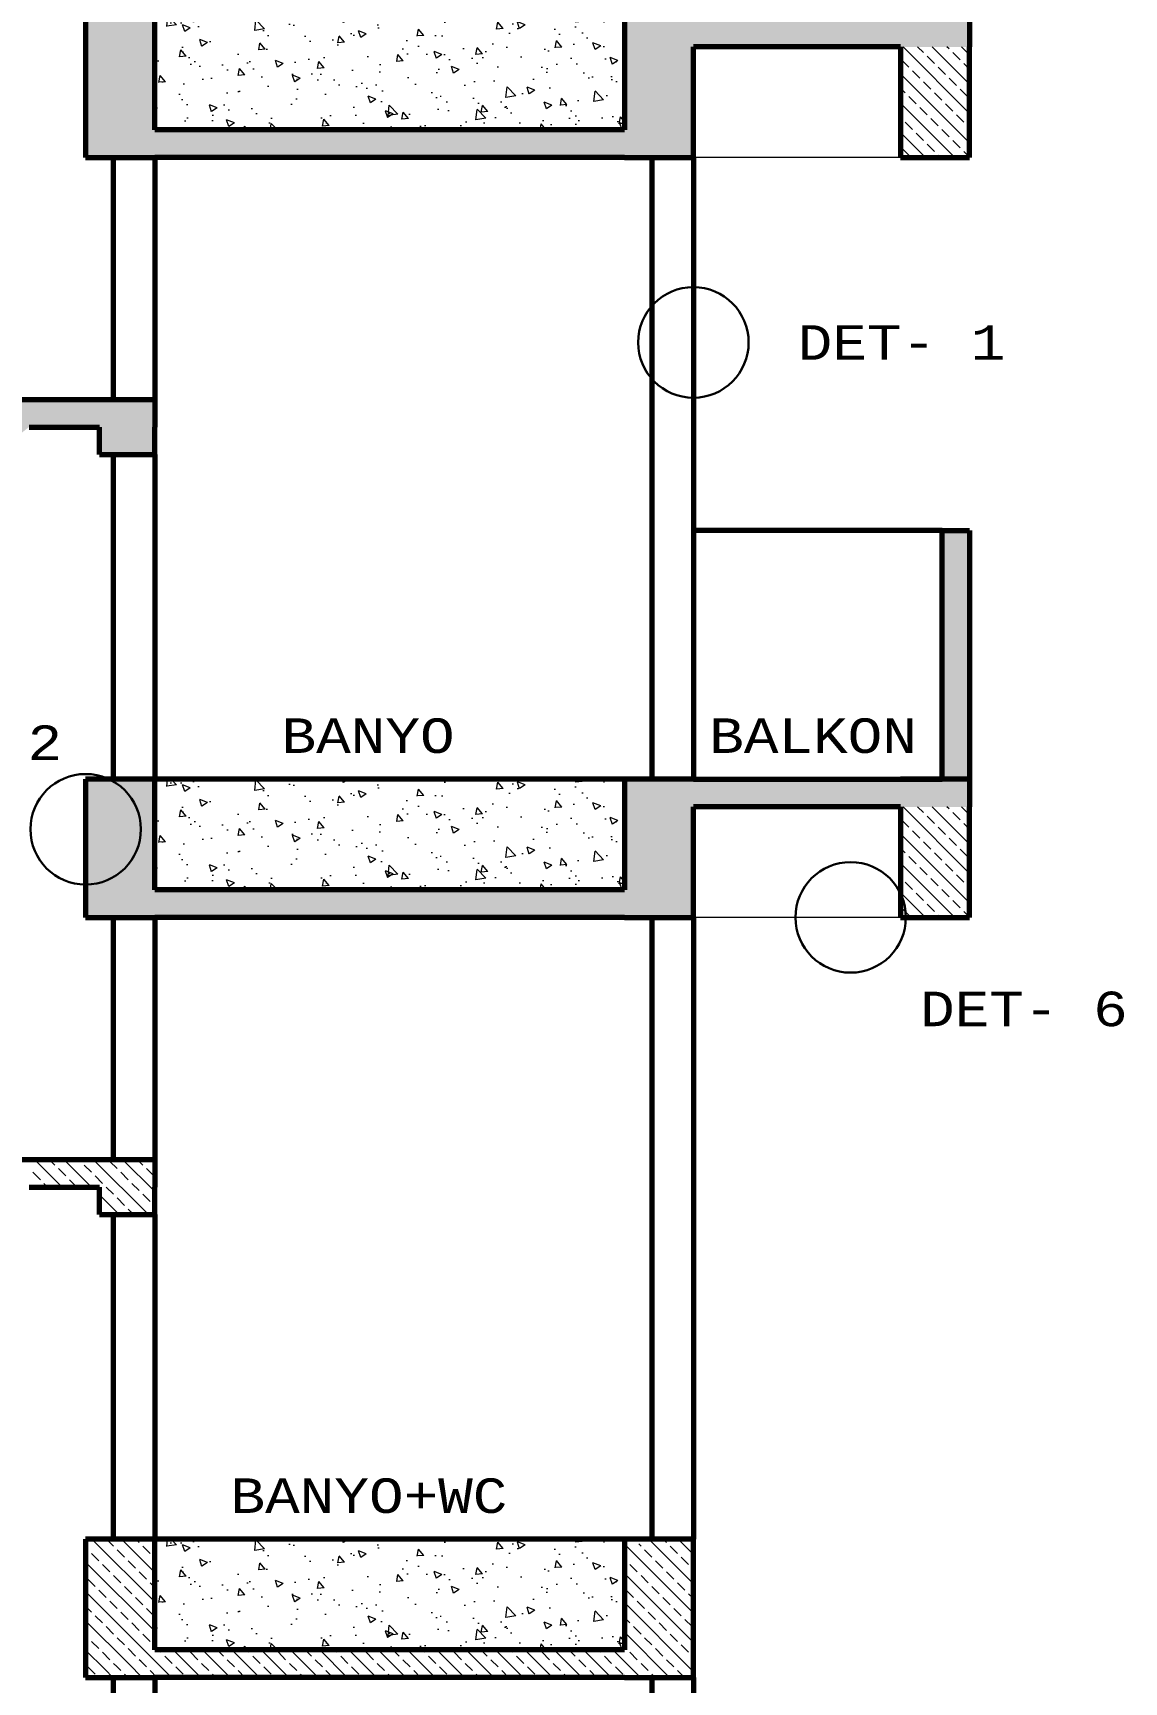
# Model space of a CAD drawing. Header units: millimetres. Extents: x 35860 to 71103, y -11298 to -8385.
# Drawn here: x 39444.6 to 39543.4, y -9574.6 to -9425.5 of the extents above; entities that cross this region are included whole.
import ezdxf
from ezdxf.enums import TextEntityAlignment as Align

# ---------------------------------------------------------------- set-up
doc = ezdxf.new("R2010")
doc.units = ezdxf.units.MM
doc.header["$MEASUREMENT"] = 0
doc.layers.get('0').update_dxf_attribs({"lineweight": 15})
for name, color, linetype, lineweight in [('02', 2, 'Continuous', 20), ('03_Yazı', 1, 'Continuous', 30), ('07', 3, 'Continuous', 70)]:
    doc.layers.add(name, color=color, linetype=linetype, lineweight=lineweight)
doc.styles.add('C', font='')
doc.styles.get('C').set_extended_font_data('Courier New Tur')

# ---------------------------------------------------------------- blocks, each defined once
blk = doc.blocks.new('DET_NO')
at = {"layer": '03_Yazı'}
blk.add_circle((0, 0), 20, dxfattribs=at)
at = {"layer": '03_Yazı', "style": 'C'}
blk.add_attdef('DET-1', text='', height=12.5, dxfattribs=at).set_placement((-30, 0), align=Align.MIDDLE_RIGHT)

msp = doc.modelspace()

# ---------------------------------------------------------------- hatches: boundary and pattern name
h = msp.add_hatch()
h.set_pattern_fill('ANSI33', color=256, scale=7.5, style=0)
h.set_pattern_definition([(135, (52505.0171, -6929.5944), (1.32582521, 1.32582521), []), (135, (52503.6913, -6929.5944), (1.32582521, 1.32582521), [0.9375, -0.46875])])
h.paths.add_polyline_path([(39358.16, -9357.98), (39285.66, -9357.98), (39285.66, -9367.98), (39279.41, -9367.98), (39279.41, -9357.98), (39254.41, -9357.98), (39254.41, -9332.98), (39256.91, -9332.98), (39256.91, -9355.48), (39279.41, -9355.48), (39389.41, -9355.48), (39389.41, -9351.18), (39395.66, -9351.18), (39395.66, -9346.89), (39401.91, -9346.89), (39401.91, -9342.59), (39408.16, -9342.59), (39408.16, -9338.3), (39414.41, -9338.3), (39414.41, -9334), (39420.66, -9334), (39420.66, -9329.71), (39426.91, -9329.71), (39426.91, -9325.41), (39433.16, -9325.41), (39438.87, -9325.41), (39438.87, -9321.12), (39455.66, -9321.12), (39455.66, -9323.62), (39455.66, -9326.12), (39450.66, -9326.12), (39450.66, -9323.62), (39444.29, -9323.62), (39438.87, -9327.91), (39433.16, -9327.91), (39389.71, -9357.98), (39364.41, -9357.98), (39364.41, -9367.98), (39358.16, -9367.98)])
h.paths.add_polyline_path([(39449.41, -9289.23), (39449.41, -9286.73), (39455.66, -9286.73), (39499.41, -9286.73), (39499.41, -9274.23), (39504.41, -9274.23), (39541.91, -9274.23), (39541.91, -9276.73), (39504.41, -9276.73), (39504.41, -9286.73), (39504.41, -9299.23), (39498.16, -9299.23), (39498.16, -9289.23), (39455.66, -9289.23), (39455.66, -9299.23), (39449.41, -9299.23)])
h.paths.add_polyline_path([(39449.41, -9357.98), (39449.41, -9355.48), (39455.66, -9355.48), (39455.66, -9365.48), (39498.16, -9365.48), (39498.16, -9355.48), (39504.41, -9355.48), (39526.91, -9355.48), (39526.91, -9332.98), (39529.41, -9332.98), (39529.41, -9357.98), (39504.41, -9357.98), (39504.41, -9367.98), (39498.16, -9367.98), (39455.66, -9367.98), (39449.41, -9367.98)])
h.paths.add_polyline_path([(39450.66, -9392.37), (39444.29, -9392.37), (39438.87, -9396.66), (39433.16, -9396.66), (39389.71, -9426.73), (39364.41, -9426.73), (39364.41, -9436.73), (39358.16, -9436.73), (39358.16, -9426.73), (39285.66, -9426.73), (39285.66, -9436.73), (39279.41, -9436.73), (39279.41, -9426.73), (39254.41, -9426.73), (39254.41, -9401.73), (39256.91, -9401.73), (39256.91, -9424.23), (39279.41, -9424.23), (39389.41, -9424.23), (39389.41, -9419.93), (39395.66, -9419.93), (39395.66, -9415.64), (39401.91, -9415.64), (39401.91, -9411.34), (39408.16, -9411.34), (39408.16, -9407.05), (39414.41, -9407.05), (39414.41, -9402.75), (39420.66, -9402.75), (39420.66, -9398.46), (39426.91, -9398.46), (39426.91, -9394.16), (39433.16, -9394.16), (39438.87, -9394.16), (39438.87, -9389.87), (39455.66, -9389.87), (39455.66, -9392.37), (39455.66, -9394.87), (39450.66, -9394.87)])
h.paths.add_polyline_path([(39449.41, -9426.73), (39449.41, -9424.23), (39455.66, -9424.23), (39455.66, -9434.23), (39498.16, -9434.23), (39498.16, -9424.23), (39504.41, -9424.23), (39526.91, -9424.23), (39526.91, -9401.73), (39529.41, -9401.73), (39529.41, -9426.73), (39504.41, -9426.73), (39504.41, -9436.73), (39498.16, -9436.73), (39455.66, -9436.73), (39449.41, -9436.73)])
h.paths.add_polyline_path([(39438.87, -9458.62), (39455.66, -9458.62), (39455.66, -9461.12), (39455.66, -9463.62), (39450.66, -9463.62), (39450.66, -9461.12), (39444.29, -9461.12), (39438.87, -9465.41), (39433.16, -9465.41), (39389.71, -9495.48), (39364.41, -9495.48), (39364.41, -9505.48), (39358.16, -9505.48), (39358.16, -9495.48), (39285.66, -9495.48), (39285.66, -9505.48), (39279.41, -9505.48), (39279.41, -9495.48), (39254.41, -9495.48), (39254.41, -9470.48), (39256.91, -9470.48), (39256.91, -9492.98), (39279.41, -9492.98), (39389.41, -9492.98), (39389.41, -9488.68), (39395.66, -9488.68), (39395.66, -9484.39), (39401.91, -9484.39), (39401.91, -9480.09), (39408.16, -9480.09), (39408.16, -9475.8), (39414.41, -9475.8), (39414.41, -9471.5), (39420.66, -9471.5), (39420.66, -9467.21), (39426.91, -9467.21), (39426.91, -9462.91), (39433.16, -9462.91), (39438.87, -9462.91)])
h.paths.add_polyline_path([(39449.41, -9495.48), (39449.41, -9492.98), (39455.66, -9492.98), (39455.66, -9502.98), (39498.16, -9502.98), (39498.16, -9492.98), (39504.41, -9492.98), (39526.91, -9492.98), (39526.91, -9470.48), (39529.41, -9470.48), (39529.41, -9495.48), (39504.41, -9495.48), (39504.41, -9505.48), (39498.16, -9505.48), (39455.66, -9505.48), (39449.41, -9505.48)])
h = msp.add_hatch()
h.set_pattern_fill('AR-CONC', color=256, style=0)
h.set_pattern_definition([(130, (51691.801, -6958.6043), (-7.1726018, -0.6275213), [0.75, -8.25]), (185, (51691.801, -6958.604), (1.3875133, 7.5219213), [0.6, -6.6]), (79.5486, (51691.203, -6958.6566), (-5.785094, 6.8943954), [0.637402, -7.011421]), (133.8158, (51691.801, -6956.604), (-10.6724105, -1.65519), [1.125, -12.375]), (83.3644, (51690.912, -6956.742), (-9.346627, 9.741179), [0.956103, -10.51713]), (188.8158, (51691.801, -6956.604), (-9.346619, 9.741186), [0.9, -9.9]), (159, (51690.801, -6957.1043), (-5.9690705, -4.026189), [0.75, -8.25]), (214, (51690.801, -6957.104), (-2.4331533, 7.2515005), [0.6, -6.6]), (108.5486, (51690.3035, -6957.44), (-8.4022263, 3.225305), [0.637402, -7.011421]), (142.5, (51691.801, -6958.6043), (-0.12159855, 3.32893854), [0, -6.52, 0, -6.7, 0, -6.625]), (172.5, (51691.801, -6958.6043), (-2.6306954, 3.9441171), [0, -3.82, 0, -6.37, 0, -2.525]), (212.5, (51694.031, -6958.6043), (-5.33822436, -0.2255487), [0, -2.5, 0, -7.8, 0, -10.35]), (222.5, (51695.031, -6958.6043), (-5.8318617, 1.0010498), [0, -3.25, 0, -5.18, 0, -7.35])])
h.paths.add_polyline_path([(39455.66, -9355.48), (39498.16, -9355.48), (39498.16, -9365.48), (39455.66, -9365.48)])
h.paths.add_polyline_path([(39455.66, -9424.23), (39498.16, -9424.23), (39498.16, -9434.23), (39455.66, -9434.23)])
h = msp.add_hatch()
h.set_pattern_fill('AR-CONC', color=256, style=0)
h.set_pattern_definition([(130, (51691.801, -7027.3543), (-7.1726018, -0.6275213), [0.75, -8.25]), (185, (51691.801, -7027.354), (1.3875133, 7.5219213), [0.6, -6.6]), (79.5486, (51691.203, -7027.4066), (-5.785094, 6.8943954), [0.637402, -7.011421]), (133.8158, (51691.801, -7025.354), (-10.6724105, -1.65519), [1.125, -12.375]), (83.3644, (51690.912, -7025.492), (-9.346627, 9.741179), [0.956103, -10.51713]), (188.8158, (51691.801, -7025.354), (-9.346619, 9.741186), [0.9, -9.9]), (159, (51690.801, -7025.8543), (-5.9690705, -4.026189), [0.75, -8.25]), (214, (51690.801, -7025.854), (-2.4331533, 7.2515005), [0.6, -6.6]), (108.5486, (51690.3035, -7026.19), (-8.4022263, 3.225305), [0.637402, -7.011421]), (142.5, (51691.801, -7027.3543), (-0.12159855, 3.32893854), [0, -6.52, 0, -6.7, 0, -6.625]), (172.5, (51691.801, -7027.3543), (-2.6306954, 3.9441171), [0, -3.82, 0, -6.37, 0, -2.525]), (212.5, (51694.031, -7027.3543), (-5.33822436, -0.2255487), [0, -2.5, 0, -7.8, 0, -10.35]), (222.5, (51695.031, -7027.3543), (-5.8318617, 1.0010498), [0, -3.25, 0, -5.18, 0, -7.35])])
h.paths.add_polyline_path([(39455.66, -9424.23), (39498.16, -9424.23), (39498.16, -9434.23), (39455.66, -9434.23)])
h.paths.add_polyline_path([(39455.66, -9492.98), (39498.16, -9492.98), (39498.16, -9502.98), (39455.66, -9502.98)])
h = msp.add_hatch()
h.set_pattern_fill('ANSI33', color=256, scale=7.5, style=0)
h.set_pattern_definition([(135, (52662.8301, -6998.3444), (1.32582521, 1.32582521), []), (135, (52661.5043, -6998.3444), (1.32582521, 1.32582521), [0.9375, -0.46875])])
h.paths.add_polyline_path([(39523.16, -9426.73), (39529.41, -9426.73), (39529.41, -9436.73), (39523.16, -9436.73)])
h = msp.add_hatch()
h.set_pattern_fill('AR-CONC', color=256, style=0)
h.set_pattern_definition([(130, (51691.801, -7096.1043), (-7.1726018, -0.6275213), [0.75, -8.25]), (185, (51691.801, -7096.104), (1.3875133, 7.5219213), [0.6, -6.6]), (79.5486, (51691.203, -7096.1566), (-5.785094, 6.8943954), [0.637402, -7.011421]), (133.8158, (51691.801, -7094.104), (-10.6724105, -1.65519), [1.125, -12.375]), (83.3644, (51690.912, -7094.242), (-9.346627, 9.741179), [0.956103, -10.51713]), (188.8158, (51691.801, -7094.104), (-9.346619, 9.741186), [0.9, -9.9]), (159, (51690.801, -7094.6043), (-5.9690705, -4.026189), [0.75, -8.25]), (214, (51690.801, -7094.604), (-2.4331533, 7.2515005), [0.6, -6.6]), (108.5486, (51690.3035, -7094.94), (-8.4022263, 3.225305), [0.637402, -7.011421]), (142.5, (51691.801, -7096.1043), (-0.12159855, 3.32893854), [0, -6.52, 0, -6.7, 0, -6.625]), (172.5, (51691.801, -7096.1043), (-2.6306954, 3.9441171), [0, -3.82, 0, -6.37, 0, -2.525]), (212.5, (51694.031, -7096.1043), (-5.33822436, -0.2255487), [0, -2.5, 0, -7.8, 0, -10.35]), (222.5, (51695.031, -7096.1043), (-5.8318617, 1.0010498), [0, -3.25, 0, -5.18, 0, -7.35])])
h.paths.add_polyline_path([(39455.66, -9492.98), (39498.16, -9492.98), (39498.16, -9502.98), (39455.66, -9502.98)])
h.paths.add_polyline_path([(39455.66, -9561.73), (39498.16, -9561.73), (39498.16, -9571.73), (39455.66, -9571.73)])
h = msp.add_hatch()
h.set_pattern_fill('ANSI33', color=256, scale=7.5, style=0)
h.set_pattern_definition([(135, (52662.8301, -7067.0944), (1.32582521, 1.32582521), []), (135, (52661.5043, -7067.0944), (1.32582521, 1.32582521), [0.9375, -0.46875])])
h.paths.add_polyline_path([(39523.16, -9495.48), (39529.41, -9495.48), (39529.41, -9505.48), (39523.16, -9505.48)])
h = msp.add_hatch()
h.set_pattern_fill('AR-CONC', color=256, style=0)
h.set_pattern_definition([(130, (51691.801, -7164.8543), (-7.1726018, -0.6275213), [0.75, -8.25]), (185, (51691.801, -7164.854), (1.3875133, 7.5219213), [0.6, -6.6]), (79.5486, (51691.203, -7164.9066), (-5.785094, 6.8943954), [0.637402, -7.011421]), (133.8158, (51691.801, -7162.854), (-10.6724105, -1.65519), [1.125, -12.375]), (83.3644, (51690.912, -7162.992), (-9.346627, 9.741179), [0.956103, -10.51713]), (188.8158, (51691.801, -7162.854), (-9.346619, 9.741186), [0.9, -9.9]), (159, (51690.801, -7163.3543), (-5.9690705, -4.026189), [0.75, -8.25]), (214, (51690.801, -7163.354), (-2.4331533, 7.2515005), [0.6, -6.6]), (108.5486, (51690.3035, -7163.69), (-8.4022263, 3.225305), [0.637402, -7.011421]), (142.5, (51691.801, -7164.8543), (-0.12159855, 3.32893854), [0, -6.52, 0, -6.7, 0, -6.625]), (172.5, (51691.801, -7164.8543), (-2.6306954, 3.9441171), [0, -3.82, 0, -6.37, 0, -2.525]), (212.5, (51694.031, -7164.8543), (-5.33822436, -0.2255487), [0, -2.5, 0, -7.8, 0, -10.35]), (222.5, (51695.031, -7164.8543), (-5.8318617, 1.0010498), [0, -3.25, 0, -5.18, 0, -7.35])])
h.paths.add_polyline_path([(39455.66, -9561.73), (39455.66, -9571.73), (39498.16, -9571.73), (39498.16, -9561.73)])
h.paths.add_polyline_path([(39498.16, -9640.48), (39498.16, -9630.48), (39455.66, -9630.48), (39455.66, -9640.48)])

# ---------------------------------------------------------------- linework, layer by layer
for p, q in [((39447.29, -9529.87), (39444.79, -9527.37)), ((39446.63, -9527.88), (39446.12, -9527.37)), ((39449.94, -9529.87), (39447.44, -9527.37)), ((39448.95, -9527.55), (39448.77, -9527.37)), ((39455.1, -9532.37), (39450.1, -9527.37)), ((39452.27, -9528.21), (39451.6, -9527.55)), ((39455.66, -9530.28), (39452.75, -9527.37)), ((39454.59, -9527.88), (39454.07, -9527.37)), ((39455.66, -9527.63), (39455.4, -9527.37)), ((39445.31, -9529.21), (39444.64, -9528.54)), ((39447.63, -9528.87), (39446.96, -9528.21)), ((39449.95, -9528.54), (39449.28, -9527.88)), ((39450.94, -9529.54), (39450.28, -9528.87)), ((39453.26, -9529.21), (39452.6, -9528.54)), ((39455.58, -9528.87), (39454.92, -9528.21)), ((39445.97, -9529.87), (39445.64, -9529.54)), ((39448.62, -9529.87), (39447.96, -9529.21)), ((39452.44, -9532.37), (39450.66, -9530.58)), ((39451.94, -9530.53), (39451.27, -9529.87)), ((39454.26, -9530.2), (39453.59, -9529.54)), ((39455.25, -9531.19), (39454.59, -9530.53)), ((39452.93, -9531.53), (39452.27, -9530.86)), ((39453.77, -9532.37), (39453.26, -9531.86)), ((39455.66, -9531.6), (39455.58, -9531.53)), ((39451.12, -9532.37), (39450.94, -9532.19)), ((39455.66, -9567.4), (39449.98, -9561.73)), ((39451.94, -9562.35), (39451.31, -9561.73)), ((39455.66, -9564.75), (39452.64, -9561.73)), ((39454.26, -9562.02), (39453.96, -9561.73)), ((39455.66, -9562.1), (39455.29, -9561.73)), ((39504.41, -9565.77), (39500.53, -9561.89)), ((39501.99, -9562.02), (39501.69, -9561.73)), ((39504.41, -9563.12), (39503.02, -9561.73)), ((39449.62, -9562.68), (39449.41, -9562.48)), ((39450.61, -9563.68), (39449.95, -9563.01)), ((39452.93, -9563.35), (39452.27, -9562.68)), ((39455.25, -9563.01), (39454.59, -9562.35)), ((39455.66, -9563.42), (39455.58, -9563.35)), ((39504.41, -9568.42), (39498.38, -9562.4)), ((39499.67, -9562.35), (39499.46, -9562.14)), ((39500.66, -9563.35), (39500, -9562.68)), ((39502.98, -9563.01), (39502.32, -9562.35)), ((39503.98, -9564.01), (39503.31, -9563.35)), ((39455.66, -9570.05), (39449.41, -9563.8)), ((39451.6, -9564.67), (39450.94, -9564.01)), ((39453.93, -9564.34), (39453.26, -9563.68)), ((39454.92, -9565.33), (39454.26, -9564.67)), ((39498.34, -9563.68), (39498.16, -9563.5)), ((39504.41, -9571.07), (39498.16, -9564.82)), ((39499.33, -9564.67), (39498.67, -9564.01)), ((39501.65, -9564.34), (39500.99, -9563.68)), ((39502.65, -9565.33), (39501.99, -9564.67)), ((39504.41, -9564.44), (39504.31, -9564.34)), ((39450.28, -9566), (39449.62, -9565.33)), ((39451.27, -9566.99), (39450.61, -9566.33)), ((39452.6, -9565.67), (39451.94, -9565)), ((39453.59, -9566.66), (39452.93, -9566)), ((39455.66, -9566.07), (39455.25, -9565.67)), ((39499, -9566.99), (39498.34, -9566.33)), ((39500.33, -9565.67), (39499.67, -9565)), ((39501.32, -9566.66), (39500.66, -9566)), ((39503.64, -9566.33), (39502.98, -9565.67)), ((39455.46, -9572.51), (39449.41, -9566.45)), ((39449.95, -9568.32), (39449.41, -9567.78)), ((39452.27, -9567.99), (39451.6, -9567.32)), ((39454.59, -9567.66), (39453.93, -9566.99)), ((39504.41, -9573.72), (39498.16, -9567.47)), ((39500, -9567.99), (39499.33, -9567.32)), ((39502.32, -9567.66), (39501.65, -9566.99)), ((39504.41, -9567.09), (39503.98, -9566.66)), ((39453.32, -9573.01), (39449.41, -9569.11)), ((39450.94, -9569.31), (39450.28, -9568.65)), ((39453.26, -9568.98), (39452.6, -9568.32)), ((39454.26, -9569.98), (39453.59, -9569.31)), ((39455.58, -9568.65), (39454.92, -9567.99)), ((39498.67, -9569.31), (39498.16, -9568.8)), ((39500.99, -9568.98), (39500.33, -9568.32)), ((39501.99, -9569.98), (39501.32, -9569.31)), ((39503.31, -9568.65), (39502.65, -9567.99)), ((39504.31, -9569.64), (39503.64, -9568.98)), ((39449.62, -9570.64), (39449.41, -9570.43)), ((39451.94, -9570.31), (39451.27, -9569.64)), ((39452.93, -9571.3), (39452.27, -9570.64)), ((39455.25, -9570.97), (39454.59, -9570.31)), ((39502.26, -9574.23), (39498.16, -9570.13)), ((39499.67, -9570.31), (39499, -9569.64)), ((39500.66, -9571.3), (39500, -9570.64)), ((39502.98, -9570.97), (39502.32, -9570.31)), ((39451.17, -9573.52), (39449.41, -9571.76)), ((39450.61, -9571.63), (39449.95, -9570.97)), ((39451.6, -9572.63), (39450.94, -9571.96)), ((39453.93, -9572.3), (39453.26, -9571.63)), ((39455.66, -9571.38), (39455.58, -9571.3)), ((39456.25, -9571.96), (39456.01, -9571.73)), ((39457.24, -9572.96), (39456.58, -9572.3)), ((39457.61, -9572), (39457.33, -9571.73)), ((39459.83, -9574.23), (39457.61, -9572)), ((39459.56, -9572.63), (39458.9, -9571.96)), ((39462.48, -9574.23), (39459.98, -9571.73)), ((39461.88, -9572.3), (39461.31, -9571.73)), ((39465.14, -9574.23), (39462.64, -9571.73)), ((39464.2, -9571.96), (39463.96, -9571.73)), ((39465.19, -9572.96), (39464.53, -9572.3)), ((39467.79, -9574.23), (39465.29, -9571.73)), ((39467.51, -9572.63), (39466.85, -9571.96)), ((39470.44, -9574.23), (39467.94, -9571.73)), ((39469.84, -9572.3), (39469.27, -9571.73)), ((39473.09, -9574.23), (39470.59, -9571.73)), ((39472.16, -9571.96), (39471.92, -9571.73)), ((39473.15, -9572.96), (39472.49, -9572.3)), ((39475.74, -9574.23), (39473.24, -9571.73)), ((39475.47, -9572.63), (39474.81, -9571.96)), ((39478.39, -9574.23), (39475.89, -9571.73)), ((39477.79, -9572.3), (39477.22, -9571.73)), ((39481.05, -9574.23), (39478.55, -9571.73)), ((39480.11, -9571.96), (39479.87, -9571.73)), ((39481.1, -9572.96), (39480.44, -9572.3)), ((39483.7, -9574.23), (39481.2, -9571.73)), ((39483.42, -9572.63), (39482.76, -9571.96)), ((39486.35, -9574.23), (39483.85, -9571.73)), ((39485.74, -9572.3), (39485.18, -9571.73)), ((39489, -9574.23), (39486.5, -9571.73)), ((39488.07, -9571.96), (39487.83, -9571.73)), ((39489.06, -9572.96), (39488.4, -9572.3)), ((39491.65, -9574.23), (39489.15, -9571.73)), ((39491.38, -9572.63), (39490.72, -9571.96)), ((39494.3, -9574.23), (39491.8, -9571.73)), ((39493.7, -9572.3), (39493.13, -9571.73)), ((39496.96, -9574.23), (39494.46, -9571.73)), ((39496.02, -9571.96), (39495.78, -9571.73)), ((39497.01, -9572.96), (39496.35, -9572.3)), ((39499.61, -9574.23), (39497.11, -9571.73)), ((39498.34, -9571.63), (39498.16, -9571.45)), ((39499.33, -9572.63), (39498.67, -9571.96)), ((39501.65, -9572.3), (39500.99, -9571.63)), ((39503.98, -9571.96), (39503.31, -9571.3)), ((39504.41, -9572.4), (39504.31, -9572.3)), ((39450.1, -9573.77), (39449.62, -9573.29)), ((39450.28, -9573.95), (39450.1, -9573.77)), ((39451.88, -9574.23), (39451.17, -9573.52)), ((39452.24, -9573.26), (39451.94, -9572.96)), ((39452.6, -9573.62), (39452.24, -9573.26)), ((39454.53, -9574.23), (39453.32, -9573.01)), ((39454.39, -9572.76), (39454.26, -9572.63)), ((39454.92, -9573.29), (39454.39, -9572.76)), ((39455.86, -9574.23), (39455.25, -9573.62)), ((39457.18, -9574.23), (39455.46, -9572.51)), ((39458.23, -9573.95), (39457.57, -9573.29)), ((39460.55, -9573.62), (39459.89, -9572.96)), ((39462.87, -9573.29), (39462.21, -9572.63)), ((39463.81, -9574.23), (39463.21, -9573.62)), ((39466.19, -9573.95), (39465.53, -9573.29)), ((39468.51, -9573.62), (39467.85, -9572.96)), ((39470.83, -9573.29), (39470.17, -9572.63)), ((39471.77, -9574.23), (39471.16, -9573.62)), ((39474.14, -9573.95), (39473.48, -9573.29)), ((39476.46, -9573.62), (39475.8, -9572.96)), ((39478.78, -9573.29), (39478.12, -9572.63)), ((39479.72, -9574.23), (39479.12, -9573.62)), ((39482.1, -9573.95), (39481.44, -9573.29)), ((39484.42, -9573.62), (39483.76, -9572.96)), ((39486.74, -9573.29), (39486.08, -9572.63)), ((39487.68, -9574.23), (39487.07, -9573.62)), ((39490.05, -9573.95), (39489.39, -9573.29)), ((39492.37, -9573.62), (39491.71, -9572.96)), ((39494.69, -9573.29), (39494.03, -9572.63)), ((39495.63, -9574.23), (39495.03, -9573.62)), ((39498.01, -9573.95), (39497.35, -9573.29)), ((39500.33, -9573.62), (39499.67, -9572.96)), ((39502.65, -9573.29), (39501.99, -9572.63)), ((39503.59, -9574.23), (39502.98, -9573.62)), ((39453.2, -9574.23), (39452.93, -9573.95)), ((39461.16, -9574.23), (39460.89, -9573.95)), ((39469.11, -9574.23), (39468.84, -9573.95)), ((39477.07, -9574.23), (39476.8, -9573.95)), ((39485.02, -9574.23), (39484.75, -9573.95)), ((39492.98, -9574.23), (39492.71, -9573.95)), ((39500.93, -9574.23), (39500.66, -9573.95))]:
    msp.add_line(p, q)
at = {"layer": '02'}
for p, q in [((39523.16, -9436.73), (39504.41, -9436.73)), ((39523.16, -9505.48), (39504.41, -9505.48))]:
    msp.add_line(p, q, dxfattribs=at)
at = {"layer": '07'}
for p, q in [((39529.41, -9401.73), (39529.41, -9426.73)), ((39449.41, -9424.23), (39449.41, -9426.73)), ((39455.66, -9434.23), (39455.66, -9424.23)), ((39498.16, -9424.23), (39498.16, -9434.23)), ((39449.41, -9426.73), (39449.41, -9436.73)), ((39504.41, -9436.73), (39504.41, -9426.73)), ((39523.16, -9426.73), (39504.41, -9426.73)), ((39523.16, -9426.73), (39523.16, -9436.73)), ((39529.41, -9436.73), (39529.41, -9426.73)), ((39498.16, -9434.23), (39455.66, -9434.23)), ((39449.41, -9436.73), (39455.66, -9436.73)), ((39451.91, -9436.73), (39451.91, -9458.62)), ((39498.16, -9436.73), (39455.66, -9436.73)), ((39455.66, -9436.73), (39455.66, -9458.62)), ((39498.16, -9436.73), (39504.41, -9436.73)), ((39500.66, -9436.73), (39500.66, -9492.98)), ((39504.41, -9436.73), (39504.41, -9492.98)), ((39523.16, -9436.73), (39529.41, -9436.73)), ((39438.87, -9458.62), (39455.66, -9458.62)), ((39455.66, -9458.62), (39455.66, -9461.12)), ((39444.29, -9461.12), (39450.66, -9461.12)), ((39450.66, -9463.62), (39450.66, -9461.12)), ((39455.66, -9463.62), (39455.66, -9461.12)), ((39450.66, -9463.62), (39455.66, -9463.62)), ((39451.91, -9463.62), (39451.91, -9492.98)), ((39455.66, -9463.62), (39455.66, -9492.98)), ((39526.91, -9470.48), (39504.41, -9470.48)), ((39526.91, -9492.98), (39526.91, -9470.48)), ((39526.91, -9470.48), (39529.41, -9470.48)), ((39529.41, -9470.48), (39529.41, -9495.48)), ((39455.66, -9492.98), (39449.41, -9492.98)), ((39455.66, -9492.98), (39449.41, -9492.98)), ((39449.41, -9492.98), (39449.41, -9495.48)), ((39455.66, -9502.98), (39455.66, -9492.98)), ((39498.16, -9492.98), (39455.66, -9492.98)), ((39504.41, -9492.98), (39498.16, -9492.98)), ((39498.16, -9492.98), (39498.16, -9502.98)), ((39504.41, -9492.98), (39526.91, -9492.98)), ((39529.41, -9492.98), (39523.16, -9492.98)), ((39449.41, -9495.48), (39449.41, -9505.48)), ((39504.41, -9505.48), (39504.41, -9495.48)), ((39523.16, -9495.48), (39504.41, -9495.48)), ((39523.16, -9495.48), (39523.16, -9505.48)), ((39529.41, -9505.48), (39529.41, -9495.48)), ((39498.16, -9502.98), (39455.66, -9502.98)), ((39449.41, -9505.48), (39455.66, -9505.48)), ((39451.91, -9505.48), (39451.91, -9527.37)), ((39498.16, -9505.48), (39455.66, -9505.48)), ((39455.66, -9505.48), (39455.66, -9527.37)), ((39498.16, -9505.48), (39504.41, -9505.48)), ((39500.66, -9505.48), (39500.66, -9561.73)), ((39504.41, -9505.48), (39504.41, -9561.73)), ((39523.16, -9505.48), (39529.41, -9505.48)), ((39438.87, -9527.37), (39455.66, -9527.37)), ((39455.66, -9527.37), (39455.66, -9529.87)), ((39444.29, -9529.87), (39450.66, -9529.87)), ((39450.66, -9532.37), (39450.66, -9529.87)), ((39455.66, -9532.37), (39455.66, -9529.87)), ((39450.66, -9532.37), (39455.66, -9532.37)), ((39451.91, -9532.37), (39451.91, -9561.73)), ((39455.66, -9532.37), (39455.66, -9561.73)), ((39455.66, -9561.73), (39449.41, -9561.73)), ((39455.66, -9561.73), (39449.41, -9561.73)), ((39449.41, -9561.73), (39449.41, -9564.23)), ((39455.66, -9571.73), (39455.66, -9561.73)), ((39498.16, -9561.73), (39455.66, -9561.73)), ((39504.41, -9561.73), (39498.16, -9561.73)), ((39498.16, -9561.73), (39498.16, -9571.73)), ((39504.41, -9574.23), (39504.41, -9561.73)), ((39449.41, -9564.23), (39449.41, -9574.23)), ((39498.16, -9571.73), (39455.66, -9571.73)), ((39449.41, -9574.23), (39455.66, -9574.23)), ((39451.91, -9574.23), (39451.91, -9596.12)), ((39498.16, -9574.23), (39455.66, -9574.23)), ((39455.66, -9574.23), (39455.66, -9596.12)), ((39498.16, -9574.23), (39504.41, -9574.23)), ((39500.66, -9574.23), (39500.66, -9630.48)), ((39504.41, -9574.23), (39504.41, -9630.48))]:
    msp.add_line(p, q, dxfattribs=at)

# ---------------------------------------------------------------- block references
at = {"layer": '03_Yazı'}
ref = msp.add_blockref('DET_NO', (39504.41, -9453.47), dxfattribs=dict(at, xscale=-0.25, yscale=0.25, zscale=0.25))
ref.add_attrib('DET-1', 'DET- 1', dxfattribs={"height": 3.125, "style": 'C'}).set_placement((39532.64, -9453.47), align=Align.MIDDLE_RIGHT)
ref = msp.add_blockref('DET_NO', (39449.41, -9497.51), dxfattribs=dict(at, xscale=-0.25, yscale=0.25, zscale=0.25))
ref.add_attrib('DET-1', 'DET- 2', dxfattribs={"height": 3.125, "style": 'C'}).set_placement((39447.28, -9489.68), align=Align.MIDDLE_RIGHT)
ref = msp.add_blockref('DET_NO', (39518.64, -9505.48), dxfattribs=dict(at, xscale=-0.25, yscale=0.25, zscale=0.25))
ref.add_attrib('DET-1', 'DET- 6', dxfattribs={"height": 3.125, "style": 'C'}).set_placement((39543.72, -9513.76), align=Align.MIDDLE_RIGHT)

# ---------------------------------------------------------------- texts
at = {"layer": '03_Yazı', "style": 'C'}
for tag, p in [('BANYO', (39474.97, -9489.04)), ('BALKON', (39515.24, -9489.04)), ('BANYO+WC', (39475.05, -9557.79))]:
    msp.add_attdef(tag, text='A:10.00m2', height=3.125, dxfattribs=at).set_placement(p, align=Align.MIDDLE_CENTER)

doc.saveas('drawing.dxf')
